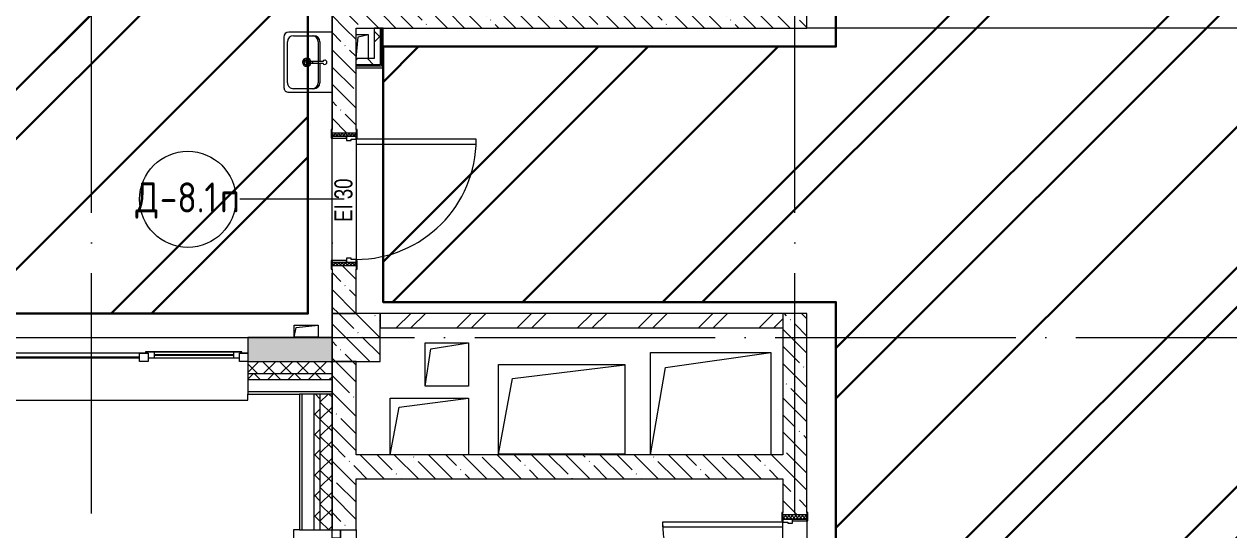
# Model space of a CAD drawing. Header units: millimetres. Extents: x -68946 to 690821, y -552984 to 293768.
# Drawn here: x 161992 to 172013, y -249931 to -245723 of the extents above; entities that cross this region are included whole.
import ezdxf

# ---------------------------------------------------------------- set-up
doc = ezdxf.new("R2010")
doc.units = ezdxf.units.MM
doc.linetypes.add('ADSK_Линия сетки', pattern=[2500, 2000, -250, 0, -250])
for name, color, linetype, lineweight in [('1.2) Стяжка 6 вып.', 30, 'Continuous', 30), ('1.3) Звуко-изол           6 вып.', 90, 'Continuous', 30), ('1.4) Стяжка 6 вып.', 30, 'Continuous', 30), ('A-DETL-GENF-OTLN', 250, 'Continuous', 5), ('A-DOOR-____-IDEN', 250, 'Continuous', 9), ('A-DOOR-____-MCUT', 250, 'Continuous', 5), ('A-DOOR-____-OTLN', 250, 'Continuous', 5), ('A-DOOR-FRAM-MCUT', 250, 'Continuous', 5), ('A-DOOR-FRAM-OTLN', 250, 'Continuous', 5), ('A-FLOR-____-OTLN', 250, 'Continuous', 9), ('A-GLAZ-____-MCUT', 250, 'Continuous', 9), ('A-GLAZ-____-OTLN', 250, 'Continuous', 5), ('A-WALL-____-MCUT', 250, 'Continuous', 13), ('A-WALL-____-PATT', 250, 'Continuous', 13), ('A-WALL-FNSH-MCUT', 250, 'Continuous', 13), ('I-WALL-____-OTLN', 250, 'Continuous', 9), ('P-SANR-FIXT-OTLN', 250, 'Continuous', 9), ('S-COLS-____-MCUT', 250, 'Continuous', 25), ('S-COLS-____-OTLN', 250, 'Continuous', 9), ('S-GRID-____-OTLN', 250, 'Continuous', 9)]:
    doc.layers.add(name, color=color, linetype=linetype, lineweight=lineweight)
doc.styles.add('Arial Narrow', font='ARIALN.TTF', dxfattribs={"width": 0.9, "height": 150})
doc.styles.add('GOST Common_1', font='', dxfattribs={"width": 0.9, "height": 250})
doc.styles.get('GOST Common_1').set_extended_font_data('GOST Common')
pattern_1 = [(135, (28052.9, -258555.93), (-84.85281, -84.85281), []), (225, (28052.9, -258555.93), (84.85281, -84.85281), [])]
pattern_2 = [(45, (28052.91, -258555.93), (-70.71068, 70.71068), []), (135, (28052.91, -258555.93), (-70.71068, -70.71068), [])]
pattern_3 = [(135, (28052.9, -258555.93), (-142.5612, -142.5612), []), (135, (28195.47, -258555.93), (-142.5612, -142.5612), [252.016, -50.403, 3.353, -47.05])]
pattern_4 = [(45, (28052.9, -258555.93), (-141.42136, 141.42136), []), (135, (28052.9, -258555.93), (-141.42136, -141.42136), [])]

# ---------------------------------------------------------------- blocks, each defined once
blk = doc.blocks.new('Раковина_АИ_3D_Рен_МГН_Santek Neo 50 - Раковина 500x400x170-V69-АР1_Маркировочный план 3 этажа секция 2_3')
at = {"layer": 'P-SANR-FIXT-OTLN', "lineweight": 5}
for p, q in [((-250, 25), (-250, -335)), ((250, -335), (250, 25)), ((-170, -75), (-10, -75)), ((-170, -90), (170, -90)), ((-10, -167), (-10, -50)), ((10, -50), (10, -167)), ((10, -75), (170, -75)), ((-220, -295), (-220, -125)), ((-220, -295), (-220, -140)), ((35, -185), (-35, -185)), ((-10, -167), (10, -167)), ((-6, -137), (-7, -137)), ((-7, -137), (-7, -137)), ((-6, -137), (6, -137)), ((0, -150), (0, -220)), ((7, -137), (6, -137)), ((7, -137), (7, -137)), ((220, -125), (220, -295)), ((220, -140), (220, -295)), ((-210, -375), (210, -375)), ((170, -345), (-170, -345)), ((170, -345), (-170, -345))]:
    blk.add_line(p, q, dxfattribs=at)
for centre, radius, start, end in [((-170, -125), 50, 90, 180), ((-170, -140), 50, 90, 180), ((0, -35), 18, 360, 180), ((0, -35), 18, 180, 250.809), ((0, -35), 18, 289.191, 360), ((0, -35), 18, 295.1932, 300), ((0, -35), 18, 309.9994, 315), ((0, -35), 18, 324.9997, 330), ((170, -125), 50, 0, 90), ((170, -140), 50, 0, 90), ((0, -185), 35, 0, 180), ((0, -185), 35, 106.6727, 180), ((0, -185), 35, 180, 0), ((0, -185), 35, 180, 360), ((0, -185), 23, 360, 180), ((0, -185), 23, 115.3299, 180), ((0, -185), 23, 180, 360), ((0, -185), 23, 180, 360), ((0, -185), 35, 0, 73.3273), ((0, -185), 23, 360, 64.6701), ((-170, -295), 50, 180, 270), ((-170, -295), 50, 180, 270), ((170, -295), 50, 270, 0), ((170, -295), 50, 270, 0), ((-210, -335), 40, 180, 270), ((210, -335), 40, 270, 0)]:
    blk.add_arc(centre, radius, start, end, dxfattribs=at)
for points in [[(-6, -52), (-6, -52), (-6, -52), (-6, -52)], [(6, -52), (6, -52), (6, -52), (6, -52)]]:
    blk.add_open_spline(points, degree=3, dxfattribs=at)
blk = doc.blocks.new('Сифон Orio для МГН - Сифон бутылочный-18345292-АР1_Маркировочный план 3 этажа секция 2_3')
at = {"layer": 'P-SANR-FIXT-OTLN', "lineweight": 5}
for start, end in [(90, 233.7432), (165, 233.7432), (165, 233.7432), (165, 180), (105, 135), (105, 135), (306.2568, 90), (345, 75), (345, 75), (45, 75), (345, 15), (195, 233.7432), (306.2568, 315), (306.2568, 315), (306.2568, 315)]:
    blk.add_arc((0, 0), 16, start, end, dxfattribs=at)
blk = doc.blocks.new('Дверь_СКБ_2Ст_Внутренняя - Д-1_1л_1640x2100h_Лестничная клетка-41797515-АР1_Маркировочный план 3 этажа секция 2_3')
at = {"layer": 'A-DOOR-____-OTLN'}
h = blk.add_hatch(dxfattribs=at)
h.set_pattern_fill('FP_122', color=256, style=0, pattern_type=2)
h.set_pattern_definition([(135, (1491.41, 164.685), (-14.14214, -14.14214), []), (225, (1491.41, 164.685), (14.14214, -14.14214), [])])
h.paths.add_polyline_path([(797.5, -100), (832.5, -100), (832.5, 100), (797.5, 100)])
at = {"layer": 'A-DOOR-FRAM-OTLN'}
h = blk.add_hatch(dxfattribs=at)
h.set_pattern_fill('FP_123', color=256, style=0, pattern_type=2)
h.set_pattern_definition([(45, (-631.384, 164.685), (-14.1421, 14.1421), []), (135, (-631.384, 164.685), (-14.1421, -14.1421), [])])
h.paths.add_polyline_path([(-807.5, -100), (-772.5, -100), (-772.5, 100), (-807.5, 100)])
at = {"layer": 'A-DOOR-____-MCUT'}
for p, q in [((772.5, 1100), (732.5, 1100)), ((732.5, 1100), (732.5, 100)), ((772.5, 100), (772.5, 1100)), ((-747.5, 620), (-747.5, 100)), ((-707.5, 620), (-747.5, 620)), ((-707.5, 100), (-707.5, 620)), ((-747.5, 100), (-707.5, 100)), ((732.5, 100), (772.5, 100))]:
    blk.add_line(p, q, dxfattribs=at)
at = {"layer": 'A-DOOR-____-OTLN'}
for centre, radius, start, end in [((772.5, 100), 1000, 90, 180), ((-747.5, 100), 520, 0, 90)]:
    blk.add_arc(centre, radius, start, end, dxfattribs=at)
at = {"layer": 'A-DOOR-FRAM-MCUT'}
for p, q in [((-757.5, 108), (-827.5, 108)), ((-827.5, 108), (-827.5, 100)), ((-757.5, 100), (-757.5, 108)), ((852.5, 108), (782.5, 108)), ((782.5, 108), (782.5, 100)), ((852.5, 100), (852.5, 108)), ((-827.5, 100), (-757.5, 100)), ((-772.5, 100), (-807.5, 100)), ((-807.5, 100), (-807.5, -100)), ((-747.5, 100), (-772.5, 100)), ((-772.5, 100), (-772.5, 20)), ((-772.5, -100), (-772.5, 100)), ((-757.5, 100), (-772.5, 100)), ((-772.5, 100), (-772.5, 99)), ((-772.5, 99), (-757.5, 99)), ((-772.5, 20), (-737.5, 20)), ((-757.5, 20), (-772.5, 20)), ((-772.5, 20), (-772.5, -100)), ((-757.5, 99), (-757.5, 100)), ((-757.5, -100), (-757.5, 20)), ((-747.5, 60), (-747.5, 100)), ((-737.5, 60), (-747.5, 60)), ((-737.5, 20), (-737.5, 60)), ((772.5, 60), (762.5, 60)), ((762.5, 60), (762.5, 20)), ((762.5, 20), (797.5, 20)), ((772.5, 100), (772.5, 60)), ((797.5, 100), (772.5, 100)), ((797.5, 100), (782.5, 100)), ((782.5, 100), (782.5, 99)), ((782.5, 100), (852.5, 100)), ((782.5, 99), (797.5, 99)), ((797.5, 20), (782.5, 20)), ((782.5, 20), (782.5, -100)), ((797.5, 20), (797.5, 100)), ((832.5, 100), (797.5, 100)), ((797.5, 100), (797.5, -100)), ((797.5, 99), (797.5, 100)), ((797.5, -100), (797.5, 20)), ((832.5, -100), (832.5, 100)), ((-757.5, -100), (-827.5, -100)), ((-827.5, -100), (-827.5, -108)), ((-807.5, -100), (-772.5, -100)), ((-772.5, -100), (-757.5, -100)), ((-757.5, -108), (-757.5, -100)), ((782.5, -100), (797.5, -100)), ((852.5, -100), (782.5, -100)), ((782.5, -100), (782.5, -108)), ((797.5, -100), (832.5, -100)), ((852.5, -108), (852.5, -100)), ((-827.5, -108), (-757.5, -108)), ((782.5, -108), (852.5, -108))]:
    blk.add_line(p, q, dxfattribs=at)
blk = doc.blocks.new('Окно_СКБ_2Ст1 - Окно_СКБ_2Ст_2800_ОК12Л-V145-АР1_Маркировочный план 3 этажа секция 2_3')
at = {"layer": 'A-GLAZ-____-MCUT'}
for p, q in [((-1400, -195), (-1400, -125)), ((-1400, -125), (-1330, -125)), ((-1330, -195), (-1400, -195)), ((-1330, -195), (-1350, -195)), ((-1350, -195), (-1350, -205)), ((-1330, -125), (-1330, -195)), ((-570, -155), (-1330, -155)), ((-1330, -155), (-1330, -195)), ((-1280, -205), (-1280, -155)), ((-620, -205), (-620, -155)), ((-570, -195), (-570, -125)), ((-570, -125), (-500, -125)), ((-570, -195), (-570, -155)), ((-500, -195), (-570, -195)), ((-550, -195), (-570, -195)), ((-550, -205), (-550, -195)), ((-500, -125), (-500, -195)), ((1330, -195), (1330, -125)), ((1330, -125), (1400, -125)), ((1400, -195), (1330, -195)), ((1400, -125), (1400, -195)), ((-1350, -205), (-550, -205)), ((-550, -205), (-1350, -205))]:
    blk.add_line(p, q, dxfattribs=at)
at = {"layer": 'A-GLAZ-____-MCUT', "lineweight": 5}
for p, q in [((-1280, -175), (-620, -175)), ((-620, -185), (-1280, -185)), ((1330, -155), (-500, -155)), ((1330, -165), (-500, -165))]:
    blk.add_line(p, q, dxfattribs=at)
at = {"layer": 'A-GLAZ-____-OTLN'}
for p, q in [((-1400, -195), (-1350, -195)), ((-550, -195), (1400, -195))]:
    blk.add_line(p, q, dxfattribs=at)
blk = doc.blocks.new('WNW_Отлив1 - Отлив_металлический 2-28596384-АР1_Маркировочный план 3 этажа секция 2_3')
at = {"layer": 'A-GLAZ-____-OTLN'}
for p, q in [((1400, 320), (-1400, 320)), ((-1400, 320), (-1400, 270)), ((1400, 270), (1400, 320))]:
    blk.add_line(p, q, dxfattribs=at)
blk = doc.blocks.new('Окно_СКБ_1Ст1 - 120_Окно_СКБ_1Ст_900_ОК4_EI30-35456439-АР1_Маркировочный план 3 этажа секция 2_3')
at = {"layer": 'A-GLAZ-____-MCUT'}
for p, q in [((-450, -195), (-450, -125)), ((-450, -125), (-380, -125)), ((-380, -195), (-450, -195)), ((-380, -125), (-380, -195)), ((380, -195), (380, -125)), ((380, -125), (450, -125)), ((450, -195), (380, -195)), ((450, -125), (450, -195))]:
    blk.add_line(p, q, dxfattribs=at)
at = {"layer": 'A-GLAZ-____-MCUT', "lineweight": 5}
for p, q in [((380, -155), (-380, -155)), ((380, -165), (-380, -165))]:
    blk.add_line(p, q, dxfattribs=at)
at = {"layer": 'A-GLAZ-____-OTLN'}
blk.add_line((-450, -195), (450, -195), dxfattribs=at)
blk = doc.blocks.new('WNW_Отлив1 - Отлив_металлический 2-28596055-АР1_Маркировочный план 3 этажа секция 2_3')
at = {"layer": 'A-GLAZ-____-OTLN'}
for p, q in [((450, 320), (-450, 320)), ((-450, 320), (-450, 270)), ((450, 270), (450, 320))]:
    blk.add_line(p, q, dxfattribs=at)
blk = doc.blocks.new('_Wn_-As_OpeningMEP_floor__Rectangular - _Wn_-As_OpeningMEP_floor__Rectangular-37763972-АР1_Маркировочный план 3 этажа секция 2_3')
at = {"layer": 'A-DETL-GENF-OTLN', "lineweight": 5}
for p, q in [((-408, 306), (525, 422)), ((-525, -323), (-408, 306))]:
    blk.add_line(p, q, dxfattribs=at)
blk = doc.blocks.new('_Wn_-As_OpeningMEP_floor__Rectangular - _Wn_-As_OpeningMEP_floor__Rectangular-39821589-АР1_Маркировочный план 3 этажа секция 2_3')
at = {"layer": 'A-DETL-GENF-OTLN', "lineweight": 5}
for p, q in [((-377, 352), (500, 475)), ((-500, -375), (-377, 352))]:
    blk.add_line(p, q, dxfattribs=at)
blk = doc.blocks.new('_Wn_-As_OpeningMEP_floor__Rectangular - _Wn_-As_OpeningMEP_floor__Rectangular-37764162-АР1_Маркировочный план 3 этажа секция 2_3')
at = {"layer": 'A-DETL-GENF-OTLN', "lineweight": 5}
for p, q in [((-325, -185), (-252, 212)), ((-252, 212), (325, 285))]:
    blk.add_line(p, q, dxfattribs=at)
blk = doc.blocks.new('_Wn_-As_OpeningMEP_floor__Rectangular - _Wn_-As_OpeningMEP_floor__Rectangular-39827762-АР1_Маркировочный план 3 этажа секция 2_3')
at = {"layer": 'A-DETL-GENF-OTLN', "lineweight": 5}
for p, q in [((-132, 182), (180, 230)), ((-180, -130), (-132, 182))]:
    blk.add_line(p, q, dxfattribs=at)
blk = doc.blocks.new('Дверь_СКБ_1Ст_Внутренняя - Д-8_1_1100x2100h_Кабинет директора_ Канцелярия_ Бухгалтерия_ Кабинеты заместителей директора_ Кабинет организатора внеклассной и внешкольной работы-41919577-АР1_Маркировочный план 3 этажа секция 2_3')
at = {"layer": 'A-DOOR-____-OTLN'}
h = blk.add_hatch(dxfattribs=at)
h.set_pattern_fill('FP_9', color=256, style=0, pattern_type=2)
h.set_pattern_definition([(135, (1751.41, 164.685), (-14.14214, -14.14214), []), (225, (1751.41, 164.685), (14.14214, -14.14214), [])])
h.paths.add_polyline_path([(562.5, 75.4), (562.5, 100), (537.5, 100), (537.5, -100), (562.5, -100)])
at = {"layer": 'A-DOOR-FRAM-OTLN'}
h = blk.add_hatch(dxfattribs=at)
h.set_pattern_fill('FP_10', color=256, style=0, pattern_type=2)
h.set_pattern_definition([(45, (-371.384, 164.685), (-14.1421, 14.1421), []), (135, (-371.384, 164.685), (-14.1421, -14.1421), [])])
h.paths.add_polyline_path([(-512.5, 79.3), (-512.5, 100), (-537.5, 100), (-537.5, -100), (-512.5, -100), (-512.5, 75.4)])
at = {"layer": 'A-DOOR-____-MCUT'}
for p, q in [((-487.5, 1100), (-487.5, 100)), ((-447.5, 1100), (-487.5, 1100)), ((-447.5, 100), (-447.5, 1100)), ((-487.5, 100), (-447.5, 100))]:
    blk.add_line(p, q, dxfattribs=at)
at = {"layer": 'A-DOOR-____-OTLN'}
blk.add_arc((-487.5, 100), 1000, 360, 90, dxfattribs=at)
at = {"layer": 'A-DOOR-FRAM-MCUT'}
for p, q in [((-497.5, 108), (-567.5, 108)), ((-567.5, 108), (-567.5, 100)), ((-497.5, 100), (-497.5, 108)), ((592.5, 108), (522.5, 108)), ((522.5, 108), (522.5, 100)), ((592.5, 100), (592.5, 108)), ((-567.5, 100), (-497.5, 100)), ((-512.5, 100), (-537.5, 100)), ((-537.5, 100), (-537.5, -100)), ((-487.5, 100), (-512.5, 100)), ((-512.5, 100), (-512.5, 20)), ((-512.5, -100), (-512.5, 100)), ((-497.5, 100), (-512.5, 100)), ((-512.5, 100), (-512.5, 99)), ((-512.5, 99), (-497.5, 99)), ((-512.5, 20), (-477.5, 20)), ((-497.5, 20), (-512.5, 20)), ((-512.5, 20), (-512.5, -100)), ((-497.5, 99), (-497.5, 100)), ((-497.5, -100), (-497.5, 20)), ((-487.5, 60), (-487.5, 100)), ((-477.5, 60), (-487.5, 60)), ((-477.5, 20), (-477.5, 60)), ((512.5, 60), (502.5, 60)), ((502.5, 60), (502.5, 20)), ((502.5, 20), (537.5, 20)), ((512.5, 100), (512.5, 60)), ((537.5, 100), (512.5, 100)), ((537.5, 100), (522.5, 100)), ((522.5, 100), (522.5, 99)), ((522.5, 100), (592.5, 100)), ((522.5, 99), (537.5, 99)), ((537.5, 20), (522.5, 20)), ((522.5, 20), (522.5, -100)), ((537.5, 20), (537.5, 100)), ((562.5, 100), (537.5, 100)), ((537.5, 100), (537.5, -100)), ((537.5, 99), (537.5, 100)), ((537.5, -100), (537.5, 20)), ((562.5, -100), (562.5, 100)), ((-497.5, -100), (-567.5, -100)), ((-567.5, -100), (-567.5, -108)), ((-537.5, -100), (-512.5, -100)), ((-512.5, -100), (-497.5, -100)), ((-497.5, -108), (-497.5, -100)), ((522.5, -100), (537.5, -100)), ((592.5, -100), (522.5, -100)), ((522.5, -100), (522.5, -108)), ((537.5, -100), (562.5, -100)), ((592.5, -108), (592.5, -100)), ((-567.5, -108), (-497.5, -108)), ((522.5, -108), (592.5, -108))]:
    blk.add_line(p, q, dxfattribs=at)
blk = doc.blocks.new('_Wn_-As_OpeningMEP_floor__Rectangular - _Wn_-As_OpeningMEP_floor__Rectangular-V180-АР1_Маркировочный план 3 этажа секция 2_3')
at = {"layer": 'A-DETL-GENF-OTLN', "lineweight": 5}
for p, q in [((-50, -50), (-32, 132)), ((-32, 132), (50, 150))]:
    blk.add_line(p, q, dxfattribs=at)
blk = doc.blocks.new('_Wn_-As_OpeningMEP_floor__Rectangular - _Wn_-As_OpeningMEP_floor__Rectangular-35307840-АР1_Маркировочный план 3 этажа секция 2_3')
at = {"layer": 'A-DETL-GENF-OTLN', "lineweight": 5}
for p, q in [((-100, 0), (-82, 82)), ((-82, 82), (100, 100))]:
    blk.add_line(p, q, dxfattribs=at)
blk = doc.blocks.new('ADSK_Марка_Дверь - Типоразмер_ADSK_Марка-30565456-АР1_Маркировочный план 3 этажа секция 2_3')
at = {"layer": 'A-DOOR-____-IDEN'}
blk.add_circle((0, 0), 4, dxfattribs=at)

msp = doc.modelspace()

# ---------------------------------------------------------------- hatches: boundary and pattern name
at = {"layer": '1.2) Стяжка 6 вып.', "lineweight": 30}
h = msp.add_hatch(dxfattribs=at)
h.set_pattern_fill('ANSI31', color=256, scale=333)
h.paths.add_polyline_path([(168744.8482, -232848.7237), (165003.6855, -232848.7237), (165003.6855, -230577.8929), (168744.8482, -230577.8929), (168744.8482, -224829.3261), (164833.2162, -224829.3261), (164833.2162, -221125.1731), (168744.8482, -221125.1731), (168744.8482, -213028.6273), (164947.8838, -213028.6273), (164947.8838, -210186.4206), (168744.8482, -210186.4206), (168744.8482, -199980.9286), (172833.1936, -199980.9286), (172833.1936, -258343.4286), (168744.8482, -258343.4286), (168744.8482, -248036.2565), (164977.9057, -248036.2565), (164977.9057, -245910.0791), (168744.8482, -245910.0791)])
h = msp.add_hatch(dxfattribs=at)
h.set_pattern_fill('ANSI31', color=256, scale=333)
h.paths.add_polyline_path([(160752.8838, -248130.9286), (164352.8838, -248130.9286), (164352.8838, -239530.9292), (160752.8838, -239530.9292)], flags=17)
at = {"layer": '1.3) Звуко-изол           6 вып.', "lineweight": 30}
h = msp.add_hatch(dxfattribs=at)
h.set_pattern_fill('ANSI31', color=256, scale=500)
h.paths.add_polyline_path([(168744.8482, -232848.7237), (165003.6855, -232848.7237), (165003.6855, -230577.8929), (168744.8482, -230577.8929), (168744.8482, -224829.3261), (164833.2162, -224829.3261), (164833.2162, -221125.1731), (168744.8482, -221125.1731), (168744.8482, -213028.6273), (164947.8838, -213028.6273), (164947.8838, -210186.4206), (168744.8482, -210186.4206), (168744.8482, -199980.9286), (172833.1936, -199980.9286), (172833.1936, -258343.4286), (168744.8482, -258343.4286), (168744.8482, -248036.2565), (164977.9057, -248036.2565), (164977.9057, -245910.0791), (168744.8482, -245910.0791)])
h = msp.add_hatch(dxfattribs=at)
h.set_pattern_fill('ANSI31', color=256, scale=500)
h.paths.add_polyline_path([(160752.8838, -248130.9286), (164352.8838, -248130.9286), (164352.8838, -239530.9292), (160752.8838, -239530.9292)], flags=17)
at = {"layer": '1.4) Стяжка 6 вып.', "lineweight": 30}
h = msp.add_hatch(dxfattribs=at)
h.set_pattern_fill('ANSI32', color=256, scale=333)
h.paths.add_polyline_path([(168744.8482, -232848.7237), (165003.6855, -232848.7237), (165003.6855, -230577.8929), (168744.8482, -230577.8929), (168744.8482, -224829.3261), (164833.2162, -224829.3261), (164833.2162, -221125.1731), (168744.8482, -221125.1731), (168744.8482, -213028.6273), (164947.8838, -213028.6273), (164947.8838, -210186.4206), (168744.8482, -210186.4206), (168744.8482, -199980.9286), (172833.1936, -199980.9286), (172833.1936, -258343.4286), (168744.8482, -258343.4286), (168744.8482, -248036.2565), (164977.9057, -248036.2565), (164977.9057, -245910.0791), (168744.8482, -245910.0791)])
h = msp.add_hatch(dxfattribs=at)
h.set_pattern_fill('ANSI32', color=256, scale=333)
h.paths.add_polyline_path([(160752.8838, -248130.9286), (164352.8838, -248130.9286), (164352.8838, -239530.9292), (160752.8838, -239530.9292)], flags=17)
at = {"layer": 'A-WALL-____-PATT', "lineweight": 15}
h = msp.add_hatch(dxfattribs=at)
h.set_pattern_fill('FP_19', color=256, style=0, pattern_type=2)
h.set_pattern_definition(pattern_3)
h.paths.add_polyline_path([(164552.9057, -245755.9286), (168502.9057, -245755.9286), (168502.9057, -245555.9286), (164552.9057, -245555.9286), (164552.9057, -245700.9594)])
h = msp.add_hatch(dxfattribs=at)
h.set_pattern_fill('FP_19', color=256, style=0, pattern_type=2)
h.set_pattern_definition(pattern_3)
h.paths.add_polyline_path([(164552.9057, -248130.9286), (164752.9054, -248130.928), (164752.9057, -247730.9286), (164552.9057, -247730.9286), (164552.9057, -247932.0617)])
h.paths.add_polyline_path([(164552.9057, -246630.9286), (164752.9057, -246630.9286), (164752.9057, -245755.9286), (164552.9057, -245755.9286), (164552.9057, -246600.9286)])
h = msp.add_hatch(dxfattribs=at)
h.set_pattern_fill('FP_52', color=256, style=0, pattern_type=2)
h.set_pattern_definition(pattern_4)
h.paths.add_polyline_path([(164902.9057, -246010.9286), (164952.9057, -246010.9286), (164952.9057, -245755.9286), (164902.9057, -245755.9286), (164902.9057, -246003.2622)])
h = msp.add_hatch(dxfattribs=at)
h.set_pattern_fill('FP_52', color=256, style=0, pattern_type=2)
h.set_pattern_definition(pattern_4)
h.paths.add_polyline_path([(164952.9057, -246060.9286), (164952.9057, -246010.9286), (164752.9057, -246010.9782), (164752.9057, -246060.9286), (164902.9057, -246060.9286)])
h = msp.add_hatch(dxfattribs=at)
h.set_pattern_fill('FP_2', color=256, style=0, pattern_type=2)
h.set_pattern_definition([(45, (28052.9, -258555.93), (-251.4472, 251.4472), []), (45, (28052.9, -258174.93), (-251.4472, 251.4472), [])])
h.paths.add_polyline_path([(168270.4846, -248250.928), (168302.9057, -248250.928), (168302.9057, -248130.928), (164952.8838, -248130.928), (164952.8838, -248250.928), (168209.9756, -248250.928)])
h = msp.add_hatch(dxfattribs=at)
h.set_pattern_fill('FP_19', color=256, style=0, pattern_type=2)
h.set_pattern_definition(pattern_3)
h.paths.add_polyline_path([(168302.9057, -258730.9286), (168502.9057, -258730.9286), (168502.9057, -251445.9292), (168302.9057, -251445.9292), (168302.9057, -258704.5955)])
h.paths.add_polyline_path([(168302.9057, -249805.9292), (168502.9057, -249805.9292), (168502.9057, -248130.928), (168302.9057, -248130.928), (168302.9057, -249785.9292)])
h = msp.add_hatch(dxfattribs=at)
h.set_pattern_fill('FP_124', color=256, style=0, pattern_type=2)
h.set_pattern_definition([(50, (28052.9, -258555.93), (364.3679, -31.8783), [38.1, -419.1]), (355, (28052.9, -258555.93), (-70.4859, 382.1133), [30.48, -335.28]), (100.451, (28083.27, -258558.6), (293.885, 350.2334), [32.38, -356.18]), (46.184, (28052.9, -258454.33), (542.1585, -84.0858), [57.15, -628.65]), (96.636, (28098.1, -258461.34), (474.805, 494.8554), [48.57, -534.27]), (351.184, (28052.9, -258454.33), (474.8102, 494.85), [45.72, -502.92]), (21, (28103.7, -258479.73), (303.2285, -204.53046), [38.1, -419.1]), (326, (28103.7, -258479.73), (123.6039, 368.376), [30.48, -335.28]), (71.451, (28128.97, -258496.77), (426.8341, 163.8427), [32.38, -356.18]), (37.5, (28052.9, -258555.93), (6.17665, 169.11015), [16.764, -314.452, 16.764, -323.596, -336.55]), (37.5, (28052.9, -258555.93), (6.17665, 169.11015), [-671.576, 16.764, -319.786]), (7.5, (28052.9, -258555.93), (133.63888, 200.3615), [16.764, -177.292, 16.764, -306.832, -128.27]), (7.5, (28052.9, -258555.93), (133.63888, 200.3615), [-517.652, 16.764, -111.506]), (327.5, (27939.62, -258555.93), (271.18182, -11.45836), [16.764, -110.236, 16.764, -379.476, -525.78]), (327.5, (27939.62, -258555.93), (271.18182, -11.45836), [-523.24, 16.764, -509.016]), (317.5, (27888.82, -258555.93), (296.2585, 50.85285), [16.764, -148.336, 16.764, -246.38, -373.38]), (317.5, (27888.82, -258555.93), (296.2585, 50.85285), [-428.244, 16.764, -356.616])])
h.paths.add_polyline_path([(152752.9069, -248530.9286), (153102.8838, -248530.9286), (153102.8838, -248330.9286), (152752.9069, -248330.9286), (152752.9069, -248460.9286)])
h.paths.add_polyline_path([(160152.9069, -248530.9286), (160352.8838, -248530.9286), (160352.8838, -248330.9286), (160152.9069, -248330.9286), (160152.9069, -248470.6649)])
h.paths.add_polyline_path([(149452.8838, -248530.9286), (149952.9069, -248530.9286), (149952.9069, -248330.9286), (149452.8838, -248331.4668), (149452.8838, -248514.3132)])
h.paths.add_polyline_path([(153652.9069, -248530.9286), (153652.9069, -248330.9286), (153502.8838, -248330.9286), (153502.8838, -248530.9286)])
h.paths.add_polyline_path([(146056.2159, -248530.9286), (146252.9057, -248530.9286), (146252.9057, -248330.9286), (145352.9069, -248330.9883), (145352.9069, -248530.9286), (145805.8418, -248530.9286)])
h.paths.add_polyline_path([(160752.8838, -248530.9286), (161052.9069, -248530.9286), (161052.9069, -248330.9286), (160752.8838, -248330.9286), (160752.8838, -248478.8824)])
h.paths.add_polyline_path([(164282.8838, -248530.9286), (164552.9045, -248530.9219), (164552.8838, -248330.9286), (163852.9069, -248330.9286), (163852.9069, -248530.9286), (164052.4823, -248530.9286)])
h.paths.add_polyline_path([(156452.9069, -248530.9286), (157352.9069, -248530.9286), (157352.9069, -248330.9286), (156452.9069, -248330.9286), (156452.9069, -248460.9286)])
h.paths.add_polyline_path([(142426.8343, -248530.9286), (142552.9069, -248530.9286), (142552.9069, -248330.9286), (142302.8838, -248330.9286), (142302.8838, -248530.9286)])
h = msp.add_hatch(dxfattribs=at)
h.set_pattern_fill('FP_49', color=256, style=0, pattern_type=2)
h.set_pattern_definition(pattern_2)
h.paths.add_polyline_path([(164402.8838, -248630.9286), (164552.8838, -248630.9286), (164552.8838, -248530.9286), (163852.9069, -248530.9286), (163852.9069, -248630.9286), (164302.8838, -248630.9286)])
h.paths.add_polyline_path([(142552.9069, -248630.9286), (142552.9069, -248530.9286), (141902.9063, -248530.9292), (141902.9063, -248630.9286), (142426.8343, -248630.9286)])
h = msp.add_hatch(dxfattribs=at)
h.set_pattern_fill('FP_19', color=256, style=0, pattern_type=2)
h.set_pattern_definition(pattern_3)
h.paths.add_polyline_path([(164752.9057, -258530.9286), (164752.9057, -250830.8689), (164552.9057, -250830.8689), (164552.9057, -258530.9286)])
h.paths.add_polyline_path([(164728.2838, -249930.8689), (164752.9057, -249930.8689), (164752.9057, -248530.9286), (164552.9057, -248530.9286), (164552.9057, -249930.8689)])
h = msp.add_hatch(dxfattribs=at)
h.set_pattern_fill('FP_48', color=256, style=0, pattern_type=2)
h.set_pattern_definition(pattern_1)
h.paths.add_polyline_path([(164402.8838, -248680.9286), (164552.8838, -248680.9286), (164552.8838, -248630.9286), (163852.9069, -248630.9286), (163852.9069, -248680.9286), (164302.8838, -248680.9286)])
h.paths.add_polyline_path([(142302.8838, -248680.9286), (142552.9069, -248680.9286), (142552.9069, -248630.9286), (141802.9063, -248630.9286), (141802.9063, -248680.9286), (141902.9063, -248680.9286)])
h = msp.add_hatch(dxfattribs=at)
h.set_pattern_fill('FP_48', color=256, style=0, pattern_type=2)
h.set_pattern_definition(pattern_1)
h.paths.add_polyline_path([(164402.8838, -258830.9286), (164452.8838, -258830.9286), (164452.8838, -250830.8689), (164402.8838, -250830.8689), (164402.8838, -258830.2957)])
h.paths.add_polyline_path([(164452.8838, -249930.8689), (164452.8838, -248800.9286), (164402.8838, -248800.9286), (164402.8838, -249930.8689)])
h = msp.add_hatch(dxfattribs=at)
h.set_pattern_fill('FP_49', color=256, style=0, pattern_type=2)
h.set_pattern_definition(pattern_2)
h.paths.add_polyline_path([(164452.8838, -258730.9286), (164552.8838, -258730.9286), (164552.8838, -250830.8689), (164452.8838, -250830.8689), (164452.8838, -258530.9286)])
h.paths.add_polyline_path([(164452.8838, -249930.8689), (164552.8838, -249930.8689), (164552.8838, -248800.9286), (164452.8838, -248800.9286), (164452.8838, -249305.9292)])
h = msp.add_hatch(dxfattribs=at)
h.set_pattern_fill('FP_19', color=256, style=0, pattern_type=2)
h.set_pattern_definition(pattern_3)
h.paths.add_polyline_path([(166952.9854, -249505.9292), (168302.9057, -249505.9292), (168302.9057, -249305.9292), (164752.9057, -249305.9292), (164752.9057, -249505.9292), (166352.9057, -249505.9292)])
at = {"layer": 'S-COLS-____-OTLN', "lineweight": 5}
h = msp.add_hatch(dxfattribs=at)
h.set_pattern_fill('FP_19', color=256, style=0, pattern_type=2)
h.set_pattern_definition(pattern_3)
h.paths.add_polyline_path([(164952.8838, -248530.9286), (164952.8838, -248130.9286), (164552.8838, -248130.9286), (164552.9057, -248530.9286), (164852.8838, -248530.9286)])

# ---------------------------------------------------------------- linework, layer by layer
at = {"layer": '1.2) Стяжка 6 вып.', "lineweight": 30}
for points in [[(168744.8482, -221125.1731), (168744.8482, -213028.6273), (164947.8838, -213028.6273), (164947.8838, -210186.4206), (168744.8482, -210186.4206), (168744.8482, -199980.9286), (172833.1936, -199980.9286), (172833.1936, -258343.4286), (168744.8482, -258343.4286), (168744.8482, -248036.2565), (164977.9057, -248036.2565), (164977.9057, -245910.0791), (168744.8482, -245910.0791), (168744.8482, -232848.7237), (165003.6855, -232848.7237), (165003.6855, -230577.8929), (168744.8482, -230577.8929), (168744.8482, -224829.3261), (164833.2162, -224829.3261), (164833.2162, -221125.1731)], [(160752.8838, -248130.9286), (164352.8838, -248130.9286), (164352.8838, -239530.9292), (160752.8838, -239530.9292)]]:
    msp.add_lwpolyline(points, close=True, dxfattribs=at)
at = {"layer": 'A-DOOR-____-IDEN'}
msp.add_line((164652.9057, -247180.9286), (163787.3391, -247180.9286), dxfattribs=at)
at = {"layer": 'A-FLOR-____-OTLN', "lineweight": 5}
for p, q in [((164752.9057, -245810.9782), (164852.8838, -245810.9782)), ((164852.8838, -245810.9782), (164852.8838, -246010.9286)), ((173102.9057, -245755.9286), (168502.9057, -245755.9286)), ((164552.9057, -247690.9286), (164552.9057, -246670.9286)), ((164752.9057, -246720.9286), (164752.9057, -247680.9286)), ((164237.8838, -248330.9286), (164237.8838, -248228.4286)), ((164237.8838, -248228.4286), (164437.8838, -248228.4286)), ((164437.8838, -248228.4286), (164437.8838, -248330.9286)), ((164437.8838, -248328.4286), (164237.8838, -248328.4286)), ((165327.8838, -248735.9286), (165327.8838, -248375.9286)), ((165327.8838, -248375.9286), (165687.8838, -248375.9286)), ((165687.8838, -248375.9286), (165687.8838, -248735.9286)), ((167202.9067, -249305.9286), (167202.9067, -248455.9286)), ((167202.9067, -248455.9286), (168202.9067, -248455.9286)), ((168202.9067, -248455.9286), (168202.9067, -249305.9286)), ((165937.8838, -249300.9286), (165937.8838, -248555.9286)), ((165937.8838, -248555.9286), (166987.8838, -248555.9286)), ((166987.8838, -248555.9286), (166987.8838, -249300.9286)), ((165687.8838, -248735.9286), (165327.8838, -248735.9286)), ((165037.8838, -248835.9286), (165687.8838, -248835.9286)), ((165037.8838, -249305.9286), (165037.8838, -248835.9286)), ((165687.8838, -248835.9286), (165687.8838, -249305.9286)), ((166987.8838, -249300.9286), (165937.8838, -249300.9286)), ((168302.9057, -251345.9292), (168302.9057, -249905.9292))]:
    msp.add_line(p, q, dxfattribs=at)
at = {"layer": 'A-WALL-____-MCUT', "color": 250, "lineweight": 15}
for p, q in [((164552.9057, -245555.9286), (164552.9057, -246600.9286)), ((168502.9057, -245755.9286), (168502.9057, -245555.9286)), ((164752.9057, -245755.9286), (168502.9057, -245755.9286)), ((164752.9057, -246600.9286), (164752.9057, -245755.9286)), ((164552.9057, -247760.9286), (164552.9057, -248130.9286)), ((164752.9057, -248130.9286), (164752.9057, -247760.9286)), ((164552.9057, -248130.9286), (164752.9057, -248130.9286)), ((168502.9057, -248130.928), (168302.9057, -248130.928)), ((168302.9057, -248130.928), (168302.9057, -249305.9292)), ((168502.9057, -249785.9292), (168502.9057, -248130.928)), ((164552.9057, -248530.9286), (164552.9057, -249930.8689)), ((164752.9057, -249305.9292), (164752.9057, -248530.9286)), ((168302.9057, -249305.9292), (164752.9057, -249305.9292)), ((164752.9057, -249505.9292), (168302.9057, -249505.9292)), ((164752.9057, -249930.8689), (164752.9057, -249505.9292)), ((168302.9057, -249505.9292), (168302.9057, -249785.9292)), ((164552.9057, -249930.8689), (164752.9057, -249930.8689))]:
    msp.add_line(p, q, dxfattribs=at)
at = {"layer": 'A-WALL-____-MCUT', "color": 7, "lineweight": 15}
for p, q in [((164952.9057, -245755.9286), (164902.9057, -245755.9286)), ((164902.9057, -245755.9286), (164902.9057, -246010.9286)), ((164952.9057, -245755.9286), (164952.9057, -246060.9286)), ((164902.9057, -246010.9286), (164752.9057, -246010.9286)), ((164952.9057, -246060.9286), (164752.9057, -246060.9286)), ((168302.9057, -248130.928), (164952.8838, -248130.928)), ((164952.8838, -248130.928), (164952.8838, -248250.928)), ((164952.8838, -248250.928), (168302.9057, -248250.928)), ((164552.9045, -248330.9286), (163852.9069, -248330.9286)), ((163852.9069, -248330.9286), (163852.9069, -248530.9286)), ((163852.9069, -248530.9286), (164552.9045, -248530.9286)), ((163852.9069, -248630.9286), (163852.9069, -248680.9286)), ((163852.9069, -248630.9286), (164552.8838, -248630.9286)), ((163852.9069, -248680.9286), (164552.8838, -248680.9286)), ((164552.8838, -248680.9286), (164552.8838, -248630.9286)), ((164452.8838, -248800.9286), (164402.8838, -248800.9286)), ((164402.8838, -248800.9286), (164402.8838, -249930.8689)), ((164452.8838, -248800.9286), (164452.8838, -249930.8689)), ((164552.8838, -249930.8689), (164552.8838, -248800.9286)), ((164402.8838, -249930.8689), (164452.8838, -249930.8689))]:
    msp.add_line(p, q, dxfattribs=at)
at = {"layer": 'A-WALL-____-MCUT', "lineweight": 15}
for p, q in [((164965.4057, -245755.9286), (164965.4057, -246073.4286)), ((164965.4057, -246073.4286), (164752.9057, -246073.4286)), ((164552.9045, -248530.9286), (164552.9045, -248330.9286)), ((164752.9057, -248530.9286), (164552.9057, -248530.9286)), ((163852.9069, -248780.9286), (164552.8838, -248780.9286)), ((164402.8838, -248800.9286), (164282.8838, -248800.9286)), ((164302.8838, -248800.9286), (164302.8838, -249930.8689)), ((164552.8838, -248800.9286), (164452.8838, -248800.9286))]:
    msp.add_line(p, q, dxfattribs=at)
at = {"layer": 'A-WALL-____-MCUT', "color": 10, "lineweight": 15}
for p, q in [((163852.9069, -248530.9286), (163852.9069, -248630.9286)), ((164552.8838, -248630.9286), (164552.8838, -248530.9286)), ((163852.9069, -248680.9286), (163852.9069, -248780.9286)), ((164552.8838, -248780.9286), (164552.8838, -248680.9286)), ((164302.8838, -249930.8689), (164402.8838, -249930.8689)), ((164452.8838, -249930.8689), (164552.8838, -249930.8689))]:
    msp.add_line(p, q, dxfattribs=at)
at = {"layer": 'A-WALL-FNSH-MCUT', "lineweight": 15}
for p, q in [((164977.9057, -245755.9286), (164952.9057, -245755.9286)), ((164977.9057, -246085.9286), (164977.9057, -245755.9286)), ((164752.9057, -246085.9286), (164977.9057, -246085.9286)), ((163852.9069, -248780.9286), (163852.9069, -248800.9286)), ((163852.9069, -248800.9286), (164282.8838, -248800.9286)), ((164282.8838, -248800.9286), (164282.8838, -249930.8689)), ((164552.8838, -248800.9286), (164552.8838, -248780.9286)), ((164282.8838, -249930.8689), (164302.8838, -249930.8689))]:
    msp.add_line(p, q, dxfattribs=at)
at = {"layer": 'I-WALL-____-OTLN', "lineweight": 15}
for p, q in [((164552.9057, -247690.9286), (164552.9057, -246670.9286)), ((161052.9069, -248330.9286), (163852.9069, -248330.9286)), ((168502.9057, -249855.9292), (168502.9057, -251395.9292)), ((164752.9057, -249930.8689), (164752.9057, -250830.8689))]:
    msp.add_line(p, q, dxfattribs=at)
at = {"layer": 'S-COLS-____-MCUT', "lineweight": 5}
for p, q in [((164952.8838, -248130.9286), (164552.8838, -248130.9286)), ((164552.8838, -248130.9286), (164552.8838, -248330.9286)), ((164952.8838, -248530.9286), (164952.8838, -248130.9286)), ((164752.9057, -248530.9286), (164952.8838, -248530.9286))]:
    msp.add_line(p, q, dxfattribs=at)
at = {"layer": 'S-COLS-____-OTLN', "lineweight": 5}
for p, q in [((164552.8838, -248330.9286), (164552.8838, -248530.9286)), ((164552.8838, -248530.9286), (164752.9057, -248530.9286))]:
    msp.add_line(p, q, dxfattribs=at)
at = {"layer": 'S-GRID-____-OTLN', "linetype": 'ADSK_Линия сетки'}
for p, q in [((162552.9057, -262294.7691), (162552.9057, -197353.9241)), ((164552.9057, -262294.7685), (164552.9057, -197353.9241)), ((168402.9057, -262294.7685), (168402.9057, -197353.9241)), ((93236.8325, -248330.9286), (181748.3453, -248330.9286))]:
    msp.add_line(p, q, dxfattribs=at)

# ---------------------------------------------------------------- block references
at = {"layer": 'A-DOOR-____-IDEN', "xscale": 99.99999999999993, "yscale": 99.99999999999993, "zscale": 99.99999999999993}
msp.add_blockref('ADSK_Марка_Дверь - Типоразмер_ADSK_Марка-30565456-АР1_Маркировочный план 3 этажа секция 2_3', (163353.0965, -247180.9286), dxfattribs=at)
at = {"layer": 'A-DOOR-____-OTLN'}
for name, p, rotation in [('Дверь_СКБ_1Ст_Внутренняя - Д-8_1_1100x2100h_Кабинет директора_ Канцелярия_ Бухгалтерия_ Кабинеты заместителей директора_ Кабинет организатора внеклассной и внешкольной работы-41919577-АР1_Маркировочный план 3 этажа секция 2_3', (164652.9057, -247168.4286), 270), ('Дверь_СКБ_2Ст_Внутренняя - Д-1_1л_1640x2100h_Лестничная клетка-41797515-АР1_Маркировочный план 3 этажа секция 2_3', (168402.9057, -250638.4292), 89.9999999999999)]:
    msp.add_blockref(name, p, dxfattribs=dict(at, rotation=rotation))
at = {"layer": 'A-GLAZ-____-OTLN'}
for name, p in [('_Wn_-As_OpeningMEP_floor__Rectangular - _Wn_-As_OpeningMEP_floor__Rectangular-V180-АР1_Маркировочный план 3 этажа секция 2_3', (164802.8838, -245960.9782)), ('_Wn_-As_OpeningMEP_floor__Rectangular - _Wn_-As_OpeningMEP_floor__Rectangular-35307840-АР1_Маркировочный план 3 этажа секция 2_3', (164337.8838, -248328.4286)), ('_Wn_-As_OpeningMEP_floor__Rectangular - _Wn_-As_OpeningMEP_floor__Rectangular-39827762-АР1_Маркировочный план 3 этажа секция 2_3', (165507.8838, -248605.9286)), ('_Wn_-As_OpeningMEP_floor__Rectangular - _Wn_-As_OpeningMEP_floor__Rectangular-39821589-АР1_Маркировочный план 3 этажа секция 2_3', (167702.9067, -248930.9286)), ('_Wn_-As_OpeningMEP_floor__Rectangular - _Wn_-As_OpeningMEP_floor__Rectangular-37763972-АР1_Маркировочный план 3 этажа секция 2_3', (166462.8838, -248978.4286)), ('_Wn_-As_OpeningMEP_floor__Rectangular - _Wn_-As_OpeningMEP_floor__Rectangular-37764162-АР1_Маркировочный план 3 этажа секция 2_3', (165362.8838, -249120.9286))]:
    msp.add_blockref(name, p, dxfattribs=at)
for name, p, rotation in [('Окно_СКБ_2Ст1 - Окно_СКБ_2Ст_2800_ОК12Л-V145-АР1_Маркировочный план 3 этажа секция 2_3', (162452.9069, -248655.9286), 180), ('WNW_Отлив1 - Отлив_металлический 2-28596384-АР1_Маркировочный план 3 этажа секция 2_3', (162452.9069, -248530.9286), 180), ('WNW_Отлив1 - Отлив_металлический 2-28596055-АР1_Маркировочный план 3 этажа секция 2_3', (164552.8838, -250380.8689), 89.99999999999993), ('Окно_СКБ_1Ст1 - 120_Окно_СКБ_1Ст_900_ОК4_EI30-35456439-АР1_Маркировочный план 3 этажа секция 2_3', (164427.8838, -250380.8689), 89.99999999999993)]:
    msp.add_blockref(name, p, dxfattribs=dict(at, rotation=rotation))
at = {"layer": 'P-SANR-FIXT-OTLN', "lineweight": 5, "rotation": 270}
for name, p in [('Раковина_АИ_3D_Рен_МГН_Santek Neo 50 - Раковина 500x400x170-V69-АР1_Маркировочный план 3 этажа секция 2_3', (164527.9171, -246040.8822)), ('Сифон Orio для МГН - Сифон бутылочный-18345292-АР1_Маркировочный план 3 этажа секция 2_3', (164334.9057, -246040.8822))]:
    msp.add_blockref(name, p, dxfattribs=at)

# ---------------------------------------------------------------- texts
at = {"layer": 'A-DOOR-____-IDEN', "insert": (164572.7572, -247369.036), "char_height": 150, "width": 447.341625, "attachment_point": 1, "rotation": 90, "style": 'Arial Narrow'}
msp.add_mtext('EI 30', dxfattribs=at)
at = {"layer": 'A-DOOR-____-IDEN', "char_height": 250, "attachment_point": 1, "style": 'GOST Common_1'}
for s, insert, width in [('\\fGOST Common|b0|i0|c204|p34|;\\W.9;Д', (162917.9391, -247040.478), 245.316375), ('-8.1', (163120.3454, -247040.478), 606.07575), ('\\fGOST Common|b0|i0|c204|p34|;\\W.9;п', (163620.4079, -247040.478), 194.810062)]:
    msp.add_mtext(s, dxfattribs=dict(at, insert=insert, width=width))

doc.saveas('drawing.dxf')
